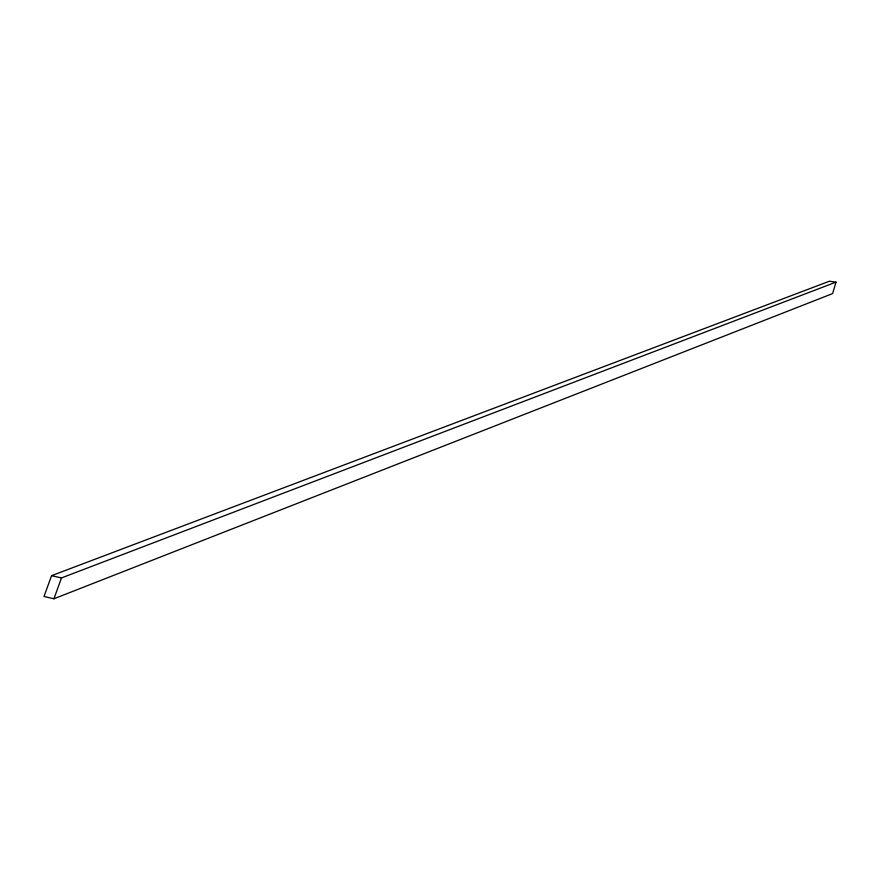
<?xml version="1.0" encoding="UTF-8"?>
<svg xmlns="http://www.w3.org/2000/svg" width="880" height="880" viewBox="0 0 880 880"><rect width="100%" height="100%" fill="white"/><g stroke="black" fill="none" stroke-linecap="round" stroke-linejoin="round"><path stroke-width="1.32" d="M836 282.128L832.601 293.59L53.933 598.774L44 596.486L51.557 575.685L829.4 281.226L836 282.128L61.49 577.918L51.557 575.685M53.933 598.774L61.49 577.918"/></g></svg>
